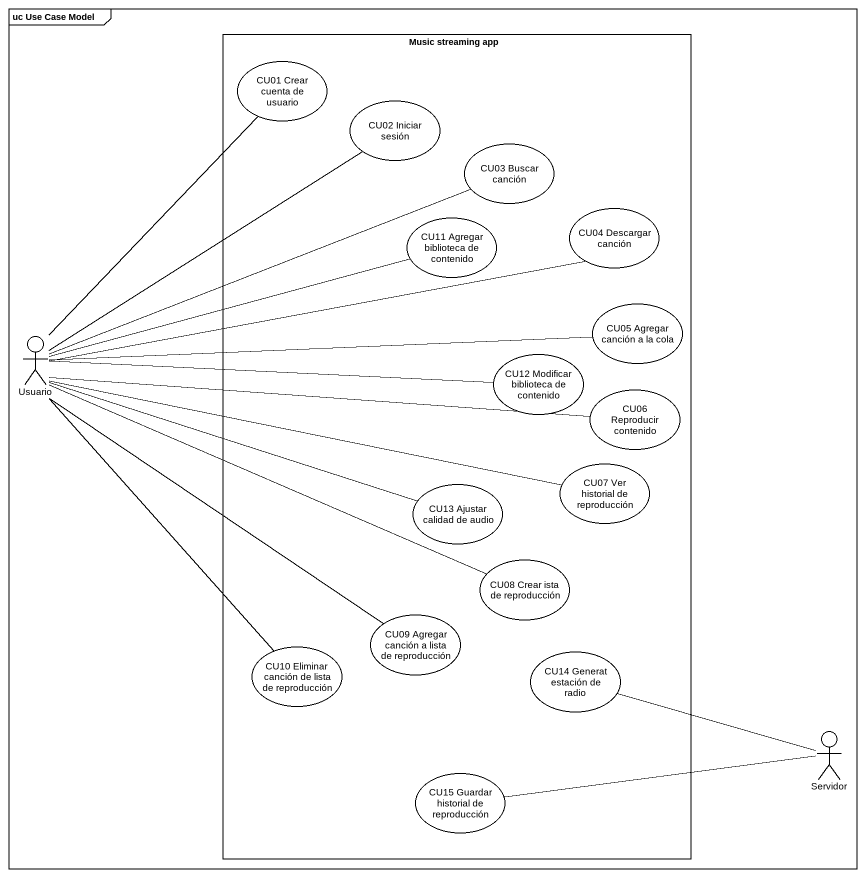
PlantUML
@startuml
mainframe uc Use Case Model
rectangle "Music streaming app" as Music_streaming_app {
  usecase "CU01 Crear cuenta de usuario" as CU01_Crear_cuenta_de_usuario
  usecase "CU02 Iniciar sesión" as CU02_Iniciar_sesión
  usecase "CU03 Buscar canción" as CU03_Buscar_canción
  usecase "CU11 Agregar biblioteca de contenido" as CU11_Agregar_biblioteca_de
  usecase "CU04 Descargar canción" as CU04_Descargar_canción
  usecase "CU05 Agregar canción a la cola" as CU05_Agregar_canción_a_la
  usecase "CU12 Modificar biblioteca de contenido" as CU12_Modificar_biblioteca
  usecase "CU06 Reproducir contenido" as CU06_Reproducir_contenido
  usecase "CU07 Ver historial de reproducción" as CU07_Ver_historial_de
  usecase "CU13 Ajustar calidad de audio" as CU13_Ajustar_calidad_de
  usecase "CU08 Crear ista de reproducción" as CU08_Crear_ista_de
  usecase "CU09 Agregar canción a lista de reproducción" as CU09_Agregar_canción_a
  usecase "CU10 Eliminar canción de lista de reproducción" as CU10_Eliminar_canción_de
  usecase "CU14 Generat estación de radio" as CU14_Generat_estación_de
  usecase "CU15 Guardar historial de reproducción" as CU15_Guardar_historial_de
}
actor Usuario
actor Servidor
Usuario -up- CU01_Crear_cuenta_de_usuario
Usuario -up- CU02_Iniciar_sesión
Usuario -right- CU03_Buscar_canción
Usuario -right- CU11_Agregar_biblioteca_de
Usuario -right- CU04_Descargar_canción
Usuario -right- CU05_Agregar_canción_a_la
Usuario -right- CU12_Modificar_biblioteca
Usuario -right- CU06_Reproducir_contenido
Usuario -right- CU07_Ver_historial_de
Usuario -right- CU08_Crear_ista_de
Usuario -- CU09_Agregar_canción_a
Usuario -- CU10_Eliminar_canción_de
CU13_Ajustar_calidad_de -left- Usuario
Servidor -left- CU14_Generat_estación_de
Servidor -left- CU15_Guardar_historial_de
@enduml
